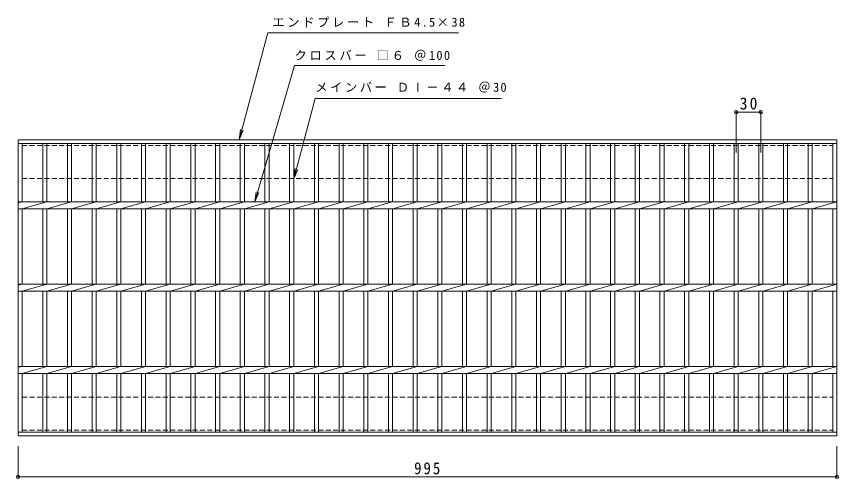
# Model space of a CAD drawing. Units: millimetres, scale not verified. Extents: x -799 to 809, y -686 to 531.
# Drawn here: x -799 to 200, y -31 to 531 of the extents above; entities that cross this region are included whole.
import ezdxf

# ---------------------------------------------------------------- set-up
doc = ezdxf.new("R2010")
doc.units = ezdxf.units.MM
doc.header["$LTSCALE"] = 5
doc.header["$PDMODE"] = 32
doc.header["$PDSIZE"] = 4
doc.linetypes.add('DASHED1', pattern=[1.8, 1.2, -0.6])
for name, color, linetype, lineweight in [('B-1', 2, 'Continuous', 9), ('B-2', 3, 'Continuous', 9), ('B-4', 7, 'Continuous', 9)]:
    doc.layers.add(name, color=color, linetype=linetype, lineweight=lineweight)
doc.styles.add('ＭＳ ゴシック', font='')
doc.styles.get('ＭＳ ゴシック').set_extended_font_data('MS Gothic')

msp = doc.modelspace()

# ---------------------------------------------------------------- linework, layer by layer
at = {"layer": 'B-1', "linetype": 'DASHED1'}
for p, q in [((-792.162, 374.401), (192.838, 374.401)), ((-792.162, 334.402), (-792.162, 374.401)), ((192.838, 374.401), (192.838, 334.402)), ((-792.162, 334.402), (192.838, 334.402)), ((-792.162, 68.401), (-792.162, 28.401)), ((-792.162, 68.401), (192.838, 68.401)), ((192.838, 28.401), (192.838, 68.401)), ((-792.162, 28.401), (192.838, 28.401))]:
    msp.add_line(p, q, dxfattribs=at)
at = {"layer": 'B-2'}
for p, q in [((-797.162, 21.401), (-797.162, 381.401)), ((-797.162, 381.401), (197.838, 381.401)), ((197.838, 381.401), (197.838, 21.401)), ((-797.162, 376.902), (197.838, 376.902)), ((-792.162, 305.641), (-792.162, 376.902)), ((-767.162, 376.902), (-767.162, 305.641)), ((-762.162, 376.902), (-762.162, 305.641)), ((-737.162, 376.902), (-737.162, 305.641)), ((-732.162, 376.902), (-732.162, 305.641)), ((-707.162, 376.902), (-707.162, 305.641)), ((-702.162, 376.902), (-702.162, 305.641)), ((-677.162, 376.902), (-677.162, 305.641)), ((-672.162, 376.902), (-672.162, 305.641)), ((-647.162, 376.902), (-647.162, 305.641)), ((-642.162, 376.902), (-642.162, 305.641)), ((-617.161, 376.902), (-617.161, 305.641)), ((-612.162, 376.902), (-612.162, 305.641)), ((-587.162, 376.902), (-587.162, 305.641)), ((-582.162, 376.902), (-582.162, 305.641)), ((-557.162, 376.902), (-557.162, 305.641)), ((-552.162, 376.902), (-552.162, 305.641)), ((-527.162, 376.902), (-527.162, 305.641)), ((-522.162, 376.902), (-522.162, 305.641)), ((-497.162, 376.902), (-497.162, 305.641)), ((-492.162, 376.902), (-492.162, 305.641)), ((-467.162, 376.902), (-467.162, 305.641)), ((-462.162, 376.902), (-462.162, 305.641)), ((-437.162, 376.902), (-437.162, 305.641)), ((-432.162, 376.902), (-432.162, 305.641)), ((-407.162, 376.902), (-407.162, 305.641)), ((-402.162, 376.902), (-402.162, 305.641)), ((-377.162, 376.902), (-377.162, 305.641)), ((-372.162, 376.902), (-372.162, 305.641)), ((-347.162, 376.902), (-347.162, 305.641)), ((-342.162, 376.902), (-342.162, 305.641)), ((-317.162, 376.902), (-317.162, 305.641)), ((-312.163, 376.902), (-312.163, 305.641)), ((-287.162, 376.902), (-287.162, 305.641)), ((-282.163, 376.902), (-282.163, 305.641)), ((-257.163, 376.902), (-257.163, 305.641)), ((-252.163, 376.902), (-252.163, 305.641)), ((-227.163, 376.902), (-227.163, 305.641)), ((-222.164, 376.902), (-222.164, 305.641)), ((-197.164, 376.902), (-197.164, 305.641)), ((-192.164, 376.902), (-192.164, 305.641)), ((-167.164, 376.902), (-167.164, 305.641)), ((-162.165, 376.902), (-162.165, 305.641)), ((-137.164, 376.902), (-137.164, 305.641)), ((-132.165, 376.902), (-132.165, 305.641)), ((-107.165, 376.902), (-107.165, 305.641)), ((-102.165, 376.902), (-102.165, 305.641)), ((-77.165, 376.902), (-77.165, 305.641)), ((-72.166, 376.902), (-72.166, 305.641)), ((-47.165, 376.902), (-47.165, 305.641)), ((-42.166, 376.902), (-42.166, 305.641)), ((-17.166, 376.902), (-17.166, 305.641)), ((-12.167, 376.902), (-12.167, 305.641)), ((12.834, 376.902), (12.834, 305.641)), ((17.833, 376.902), (17.833, 305.641)), ((42.833, 376.902), (42.833, 305.641)), ((47.833, 376.902), (47.833, 305.641)), ((72.833, 376.902), (72.833, 305.641)), ((77.832, 376.902), (77.832, 305.641)), ((102.833, 376.902), (102.833, 305.641)), ((107.832, 376.902), (107.832, 305.641)), ((132.832, 376.902), (132.832, 305.641)), ((137.831, 376.902), (137.831, 305.641)), ((162.832, 376.902), (162.832, 305.641)), ((167.831, 376.902), (167.831, 305.641)), ((192.831, 376.902), (192.831, 305.641)), ((192.838, 376.902), (192.838, 305.641)), ((197.831, 376.902), (197.831, 305.641)), ((-792.162, 305.641), (-797.162, 304.641)), ((-797.162, 305.641), (197.838, 305.641)), ((-762.162, 305.641), (-792.162, 297.162)), ((-732.162, 305.641), (-762.162, 297.162)), ((-702.162, 305.641), (-732.162, 297.162)), ((-672.162, 305.641), (-702.162, 297.162)), ((-642.162, 305.641), (-672.162, 297.162)), ((-612.162, 305.641), (-642.162, 297.162)), ((-582.162, 305.641), (-612.162, 297.162)), ((-552.162, 305.641), (-582.162, 297.162)), ((-522.162, 305.641), (-552.162, 297.162)), ((-492.162, 305.641), (-522.162, 297.162)), ((-462.162, 305.641), (-492.162, 297.162)), ((-432.162, 305.641), (-462.162, 297.162)), ((-402.162, 305.641), (-432.162, 297.162)), ((-372.162, 305.641), (-402.162, 297.162)), ((-342.162, 305.641), (-372.162, 297.162)), ((-312.162, 305.641), (-342.162, 297.162)), ((-282.163, 305.641), (-312.163, 297.162)), ((-252.163, 305.641), (-282.163, 297.162)), ((-222.163, 305.641), (-252.163, 297.162)), ((-192.164, 305.641), (-222.164, 297.162)), ((-162.164, 305.641), (-192.164, 297.162)), ((-132.165, 305.641), (-162.165, 297.162)), ((-102.165, 305.641), (-132.165, 297.162)), ((-72.165, 305.641), (-102.165, 297.162)), ((-42.166, 305.641), (-72.166, 297.162)), ((-12.166, 305.641), (-42.166, 297.162)), ((17.833, 305.641), (-12.167, 297.162)), ((47.833, 305.641), (17.833, 297.162)), ((77.833, 305.641), (47.833, 297.162)), ((107.832, 305.641), (77.832, 297.162)), ((137.832, 305.641), (107.832, 297.162)), ((167.832, 305.641), (137.831, 297.162)), ((197.831, 305.641), (167.831, 297.162)), ((-797.162, 297.162), (197.838, 297.162)), ((-792.162, 205.641), (-792.162, 297.162)), ((-767.162, 297.162), (-767.162, 205.641)), ((-762.162, 297.162), (-762.162, 205.641)), ((-737.162, 297.162), (-737.162, 205.641)), ((-732.162, 297.162), (-732.162, 205.641)), ((-707.162, 297.162), (-707.162, 205.641)), ((-702.162, 297.162), (-702.162, 205.641)), ((-677.162, 297.162), (-677.162, 205.641)), ((-672.162, 297.162), (-672.162, 205.641)), ((-647.162, 297.162), (-647.162, 205.641)), ((-642.162, 297.162), (-642.162, 205.641)), ((-617.161, 297.162), (-617.161, 205.641)), ((-612.162, 297.162), (-612.162, 205.641)), ((-587.162, 297.162), (-587.162, 205.641)), ((-582.162, 297.162), (-582.162, 205.641)), ((-557.162, 297.162), (-557.162, 205.641)), ((-552.162, 297.162), (-552.162, 205.641)), ((-527.162, 297.162), (-527.162, 205.641)), ((-522.162, 297.162), (-522.162, 205.641)), ((-497.162, 297.162), (-497.162, 205.641)), ((-492.162, 297.162), (-492.162, 205.641)), ((-467.162, 297.162), (-467.162, 205.641)), ((-462.162, 297.162), (-462.162, 205.641)), ((-437.162, 297.162), (-437.162, 205.641)), ((-432.162, 297.162), (-432.162, 205.641)), ((-407.162, 297.162), (-407.162, 205.641)), ((-402.162, 297.162), (-402.162, 205.641)), ((-377.162, 297.162), (-377.162, 205.641)), ((-372.162, 297.162), (-372.162, 205.641)), ((-347.162, 297.162), (-347.162, 205.641)), ((-342.162, 297.162), (-342.162, 205.641)), ((-317.162, 297.162), (-317.162, 205.641)), ((-312.163, 297.162), (-312.163, 205.641)), ((-287.162, 297.162), (-287.162, 205.641)), ((-282.163, 297.162), (-282.163, 205.641)), ((-257.163, 297.162), (-257.163, 205.641)), ((-252.163, 297.162), (-252.163, 205.641)), ((-227.163, 297.162), (-227.163, 205.641)), ((-222.164, 297.162), (-222.164, 205.641)), ((-197.164, 297.162), (-197.164, 205.641)), ((-192.164, 297.162), (-192.164, 205.641)), ((-167.164, 297.162), (-167.164, 205.641)), ((-162.165, 297.162), (-162.165, 205.641)), ((-137.164, 297.162), (-137.164, 205.641)), ((-132.165, 297.162), (-132.165, 205.641)), ((-107.165, 297.162), (-107.165, 205.641)), ((-102.165, 297.162), (-102.165, 205.641)), ((-77.165, 297.162), (-77.165, 205.641)), ((-72.166, 297.162), (-72.166, 205.641)), ((-47.165, 297.162), (-47.165, 205.641)), ((-42.166, 297.162), (-42.166, 205.641)), ((-17.166, 297.162), (-17.166, 205.641)), ((-12.167, 297.162), (-12.167, 205.641)), ((12.834, 297.162), (12.834, 205.641)), ((17.833, 297.162), (17.833, 205.641)), ((42.833, 297.162), (42.833, 205.641)), ((47.833, 297.162), (47.833, 205.641)), ((72.833, 297.162), (72.833, 205.641)), ((77.832, 297.162), (77.832, 205.641)), ((102.833, 297.162), (102.833, 205.641)), ((107.832, 297.162), (107.832, 205.641)), ((132.832, 297.162), (132.832, 205.641)), ((137.831, 297.162), (137.831, 205.641)), ((162.832, 297.162), (162.832, 205.641)), ((167.831, 297.162), (167.831, 205.641)), ((192.831, 297.162), (192.831, 205.641)), ((192.838, 297.162), (192.838, 205.641)), ((197.831, 297.162), (197.831, 205.641)), ((-792.162, 205.641), (-797.162, 204.641)), ((-797.162, 205.641), (197.838, 205.641)), ((-762.162, 205.641), (-792.162, 197.162)), ((-732.162, 205.641), (-762.162, 197.162)), ((-702.162, 205.641), (-732.162, 197.162)), ((-672.162, 205.641), (-702.162, 197.162)), ((-642.162, 205.641), (-672.162, 197.162)), ((-612.162, 205.641), (-642.162, 197.162)), ((-582.162, 205.641), (-612.162, 197.162)), ((-552.162, 205.641), (-582.162, 197.162)), ((-522.162, 205.641), (-552.162, 197.162)), ((-492.162, 205.641), (-522.162, 197.162)), ((-462.162, 205.641), (-492.162, 197.162)), ((-432.162, 205.641), (-462.162, 197.162)), ((-402.162, 205.641), (-432.162, 197.162)), ((-372.162, 205.641), (-402.162, 197.162)), ((-342.162, 205.641), (-372.162, 197.162)), ((-312.162, 205.641), (-342.162, 197.162)), ((-282.163, 205.641), (-312.163, 197.162)), ((-252.163, 205.641), (-282.163, 197.162)), ((-222.163, 205.641), (-252.163, 197.162)), ((-192.164, 205.641), (-222.164, 197.162)), ((-162.164, 205.641), (-192.164, 197.162)), ((-132.165, 205.641), (-162.165, 197.162)), ((-102.165, 205.641), (-132.165, 197.162)), ((-72.165, 205.641), (-102.165, 197.162)), ((-42.166, 205.641), (-72.166, 197.162)), ((-12.166, 205.641), (-42.166, 197.162)), ((17.833, 205.641), (-12.167, 197.162)), ((47.833, 205.641), (17.833, 197.162)), ((77.833, 205.641), (47.833, 197.162)), ((107.832, 205.641), (77.832, 197.162)), ((137.832, 205.641), (107.832, 197.162)), ((167.832, 205.641), (137.831, 197.162)), ((197.831, 205.641), (167.831, 197.162)), ((-797.162, 197.162), (197.838, 197.162)), ((-792.162, 105.641), (-792.162, 197.162)), ((-767.162, 197.162), (-767.162, 105.641)), ((-762.162, 197.162), (-762.162, 105.641)), ((-737.162, 197.162), (-737.162, 105.641)), ((-732.162, 197.162), (-732.162, 105.641)), ((-707.162, 197.162), (-707.162, 105.641)), ((-702.162, 197.162), (-702.162, 105.641)), ((-677.162, 197.162), (-677.162, 105.641)), ((-672.162, 197.162), (-672.162, 105.641)), ((-647.162, 197.162), (-647.162, 105.641)), ((-642.162, 197.162), (-642.162, 105.641)), ((-617.161, 197.162), (-617.161, 105.641)), ((-612.162, 197.162), (-612.162, 105.641)), ((-587.162, 197.162), (-587.162, 105.641)), ((-582.162, 197.162), (-582.162, 105.641)), ((-557.162, 197.162), (-557.162, 105.641)), ((-552.162, 197.162), (-552.162, 105.641)), ((-527.162, 197.162), (-527.162, 105.641)), ((-522.162, 197.162), (-522.162, 105.641)), ((-497.162, 197.162), (-497.162, 105.641)), ((-492.162, 197.162), (-492.162, 105.641)), ((-467.162, 197.162), (-467.162, 105.641)), ((-462.162, 197.162), (-462.162, 105.641)), ((-437.162, 197.162), (-437.162, 105.641)), ((-432.162, 197.162), (-432.162, 105.641)), ((-407.162, 197.162), (-407.162, 105.641)), ((-402.162, 197.162), (-402.162, 105.641)), ((-377.162, 197.162), (-377.162, 105.641)), ((-372.162, 197.162), (-372.162, 105.641)), ((-347.162, 197.162), (-347.162, 105.641)), ((-342.162, 197.162), (-342.162, 105.641)), ((-317.162, 197.162), (-317.162, 105.641)), ((-312.163, 197.162), (-312.163, 105.641)), ((-287.162, 197.162), (-287.162, 105.641)), ((-282.163, 197.162), (-282.163, 105.641)), ((-257.163, 197.162), (-257.163, 105.641)), ((-252.163, 197.162), (-252.163, 105.641)), ((-227.163, 197.162), (-227.163, 105.641)), ((-222.164, 197.162), (-222.164, 105.641)), ((-197.164, 197.162), (-197.164, 105.641)), ((-192.164, 197.162), (-192.164, 105.641)), ((-167.164, 197.162), (-167.164, 105.641)), ((-162.165, 197.162), (-162.165, 105.641)), ((-137.164, 197.162), (-137.164, 105.641)), ((-132.165, 197.162), (-132.165, 105.641)), ((-107.165, 197.162), (-107.165, 105.641)), ((-102.165, 197.162), (-102.165, 105.641)), ((-77.165, 197.162), (-77.165, 105.641)), ((-72.166, 197.162), (-72.166, 105.641)), ((-47.165, 197.162), (-47.165, 105.641)), ((-42.166, 197.162), (-42.166, 105.641)), ((-17.166, 197.162), (-17.166, 105.641)), ((-12.167, 197.162), (-12.167, 105.641)), ((12.834, 197.162), (12.834, 105.641)), ((17.833, 197.162), (17.833, 105.641)), ((42.833, 197.162), (42.833, 105.641)), ((47.833, 197.162), (47.833, 105.641)), ((72.833, 197.162), (72.833, 105.641)), ((77.832, 197.162), (77.832, 105.641)), ((102.833, 197.162), (102.833, 105.641)), ((107.832, 197.162), (107.832, 105.641)), ((132.832, 197.162), (132.832, 105.641)), ((137.831, 197.162), (137.831, 105.641)), ((162.832, 197.162), (162.832, 105.641)), ((167.831, 197.162), (167.831, 105.641)), ((192.831, 197.162), (192.831, 105.641)), ((192.838, 197.162), (192.838, 105.641)), ((197.831, 197.162), (197.831, 105.641)), ((-792.162, 105.641), (-797.162, 104.641)), ((-797.162, 105.641), (197.838, 105.641)), ((-762.162, 105.641), (-792.162, 97.161)), ((-732.162, 105.641), (-762.162, 97.161)), ((-702.162, 105.641), (-732.162, 97.161)), ((-672.162, 105.641), (-702.162, 97.161)), ((-642.162, 105.641), (-672.162, 97.161)), ((-612.162, 105.641), (-642.162, 97.161)), ((-582.162, 105.641), (-612.162, 97.161)), ((-552.162, 105.641), (-582.162, 97.161)), ((-522.162, 105.641), (-552.162, 97.161)), ((-492.162, 105.641), (-522.162, 97.161)), ((-462.162, 105.641), (-492.162, 97.161)), ((-432.162, 105.641), (-462.162, 97.161)), ((-402.162, 105.641), (-432.162, 97.161)), ((-372.162, 105.641), (-402.162, 97.161)), ((-342.162, 105.641), (-372.162, 97.161)), ((-312.162, 105.641), (-342.162, 97.161)), ((-282.163, 105.641), (-312.163, 97.161)), ((-252.163, 105.641), (-282.163, 97.161)), ((-222.163, 105.641), (-252.163, 97.161)), ((-192.164, 105.641), (-222.164, 97.161)), ((-162.164, 105.641), (-192.164, 97.161)), ((-132.165, 105.641), (-162.165, 97.161)), ((-102.165, 105.641), (-132.165, 97.161)), ((-72.165, 105.641), (-102.165, 97.161)), ((-42.166, 105.641), (-72.166, 97.161)), ((-12.166, 105.641), (-42.166, 97.161)), ((17.833, 105.641), (-12.167, 97.161)), ((47.833, 105.641), (17.833, 97.161)), ((77.833, 105.641), (47.833, 97.161)), ((107.832, 105.641), (77.832, 97.161)), ((137.832, 105.641), (107.832, 97.161)), ((167.832, 105.641), (137.831, 97.161)), ((197.831, 105.641), (167.831, 97.161)), ((-797.162, 97.161), (197.838, 97.161)), ((-792.162, 25.901), (-792.162, 97.161)), ((-767.162, 97.161), (-767.162, 25.901)), ((-762.162, 97.161), (-762.162, 25.901)), ((-737.162, 97.161), (-737.162, 25.901)), ((-732.162, 97.161), (-732.162, 25.901)), ((-707.162, 97.161), (-707.162, 25.901)), ((-702.162, 97.161), (-702.162, 25.901)), ((-677.162, 97.161), (-677.162, 25.901)), ((-672.162, 97.161), (-672.162, 25.901)), ((-647.162, 97.161), (-647.162, 25.901)), ((-642.162, 97.161), (-642.162, 25.901)), ((-617.161, 97.161), (-617.161, 25.901)), ((-612.162, 97.161), (-612.162, 25.901)), ((-587.162, 97.161), (-587.162, 25.901)), ((-582.162, 97.161), (-582.162, 25.901)), ((-557.162, 97.161), (-557.162, 25.901)), ((-552.162, 97.161), (-552.162, 25.901)), ((-527.162, 97.161), (-527.162, 25.901)), ((-522.162, 97.161), (-522.162, 25.901)), ((-497.162, 97.161), (-497.162, 25.901)), ((-492.162, 97.161), (-492.162, 25.901)), ((-467.162, 97.161), (-467.162, 25.901)), ((-462.162, 97.161), (-462.162, 25.901)), ((-437.162, 97.161), (-437.162, 25.901)), ((-432.162, 97.161), (-432.162, 25.901)), ((-407.162, 97.161), (-407.162, 25.901)), ((-402.162, 97.161), (-402.162, 25.901)), ((-377.162, 97.161), (-377.162, 25.901)), ((-372.162, 97.161), (-372.162, 25.901)), ((-347.162, 97.161), (-347.162, 25.901)), ((-342.162, 97.161), (-342.162, 25.901)), ((-317.162, 97.161), (-317.162, 25.901)), ((-312.163, 97.161), (-312.163, 25.901)), ((-287.162, 97.161), (-287.162, 25.901)), ((-282.163, 97.161), (-282.163, 25.901)), ((-257.163, 97.161), (-257.163, 25.901)), ((-252.163, 97.161), (-252.163, 25.901)), ((-227.163, 97.161), (-227.163, 25.901)), ((-222.164, 97.161), (-222.164, 25.901)), ((-197.164, 97.161), (-197.164, 25.901)), ((-192.164, 97.161), (-192.164, 25.901)), ((-167.164, 97.161), (-167.164, 25.901)), ((-162.165, 97.161), (-162.165, 25.901)), ((-137.164, 97.161), (-137.164, 25.901)), ((-132.165, 97.161), (-132.165, 25.901)), ((-107.165, 97.161), (-107.165, 25.901)), ((-102.165, 97.161), (-102.165, 25.901)), ((-77.165, 97.161), (-77.165, 25.901)), ((-72.166, 97.161), (-72.166, 25.901)), ((-47.165, 97.161), (-47.165, 25.901)), ((-42.166, 97.161), (-42.166, 25.901)), ((-17.166, 97.161), (-17.166, 25.901)), ((-12.167, 97.161), (-12.167, 25.901)), ((12.834, 97.161), (12.834, 25.901)), ((17.833, 97.161), (17.833, 25.901)), ((42.833, 97.161), (42.833, 25.901)), ((47.833, 97.161), (47.833, 25.901)), ((72.833, 97.161), (72.833, 25.901)), ((77.832, 97.161), (77.832, 25.901)), ((102.833, 97.161), (102.833, 25.901)), ((107.832, 97.161), (107.832, 25.901)), ((132.832, 97.161), (132.832, 25.901)), ((137.831, 97.161), (137.831, 25.901)), ((162.832, 97.161), (162.832, 25.901)), ((167.831, 97.161), (167.831, 25.901)), ((192.831, 97.161), (192.831, 25.901)), ((192.838, 97.161), (192.838, 25.901)), ((197.831, 97.161), (197.831, 25.901)), ((197.838, 25.901), (-797.162, 25.901)), ((197.838, 21.401), (-797.162, 21.401))]:
    msp.add_line(p, q, dxfattribs=at)
at = {"layer": 'B-4'}
for p, q in [((-509.662, 305.641), (-461.227, 471.402)), ((-461.227, 471.402), (-278.727, 471.402)), ((-462.162, 333.771), (-436.002, 431.402)), ((-436.002, 431.402), (-209.752, 431.402)), ((75.333, 365.674), (75.333, 416.374)), ((75.333, 414.874), (105.333, 414.874)), ((105.333, 365.674), (105.333, 416.374)), ((-528.398, 381.401), (-526.766, 393.795)), ((-528.398, 381.401), (-523.614, 392.95)), ((-462.162, 333.771), (-460.53, 346.165)), ((-462.162, 333.771), (-457.378, 345.32)), ((-509.662, 305.641), (-507.752, 317.994)), ((-509.662, 305.641), (-504.62, 317.079)), ((-797.162, 8.901), (-797.162, -30.099)), ((197.838, 8.901), (197.838, -30.099)), ((-797.162, -28.599), (197.838, -28.599))]:
    msp.add_line(p, q, dxfattribs=at)
msp.add_lwpolyline([(-528.398, 381.401), (-493.564, 511.401), (-262.063, 511.401)], dxfattribs=at)
for p in [(75.333, 414.874), (105.333, 414.874), (-797.162, -28.599), (197.838, -28.599)]:
    msp.add_point(p, dxfattribs=at)

# ---------------------------------------------------------------- texts
at = {"layer": 'B-4', "char_height": 11, "attachment_point": 7, "style": 'ＭＳ ゴシック'}
for s, insert in [('\\T1.21;エンドプレート\\~ＦＢ4.5×38', (-488.313, 518.115)), ('\\T1.21;クロスバー\\~□６\\~＠100', (-461.227, 477.391)), ('\\T1.2;メインバー\\~ＤⅠ－４４\\~＠30', (-436.002, 438.637))]:
    msp.add_mtext(s, dxfattribs=dict(at, insert=insert))
at = {"layer": 'B-4', "color": 2, "char_height": 14.66, "attachment_point": 7, "style": 'ＭＳ ゴシック'}
for s, insert in [('\\T1.27;\\W0.95;30', (79.708, 417.874)), ('\\T1.27;\\W0.9;995', (-315.912, -25.599))]:
    msp.add_mtext(s, dxfattribs=dict(at, insert=insert))

doc.saveas('drawing.dxf')
